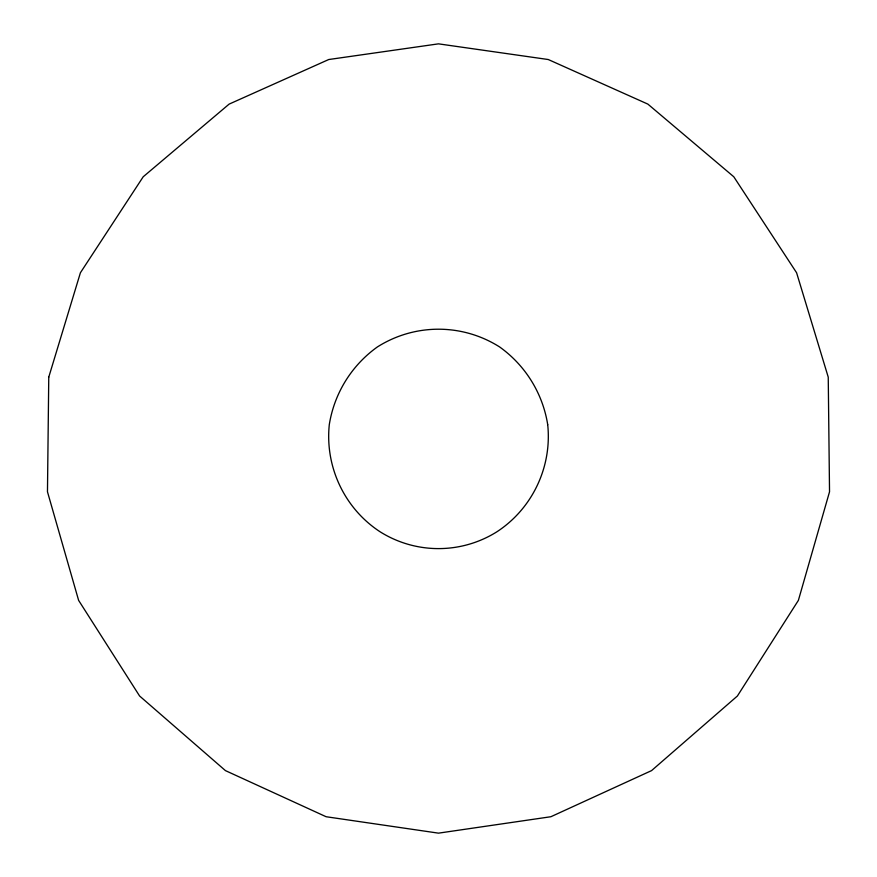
<?xml version="1.0" encoding="UTF-8"?>
<svg xmlns="http://www.w3.org/2000/svg" width="877" height="877" viewBox="0 0 877 877"><rect width="100%" height="100%" fill="white"/><g stroke="black" fill="none" stroke-linecap="round" stroke-linejoin="round"><path stroke-width="1.32" d="M48.761 377.143L47.468 491.789L78.623 600.383L139.596 695.998L225.433 770.609L326.112 816.728L438.5 833.15L550.888 816.728L651.567 770.609L737.404 695.998L798.377 600.383L829.532 491.789L828.239 377.143L796.59 272.747L733.797 176.781L647.873 104.111L548.268 59.526L438.5 43.85L328.732 59.526L229.127 104.111L143.203 176.781L80.41 272.747L48.761 377.143M547.708 424.654C552.126 466.893 532.427 508.616 496.831 531.835A109.822 109.822 0 0 1 380.169 531.835C344.562 508.627 324.885 466.893 329.292 424.654C334.28 393.334 351.578 365.391 377.373 346.952C414.744 323.295 462.256 323.295 499.627 346.952C525.422 365.391 542.72 393.334 547.708 424.654"/></g></svg>
